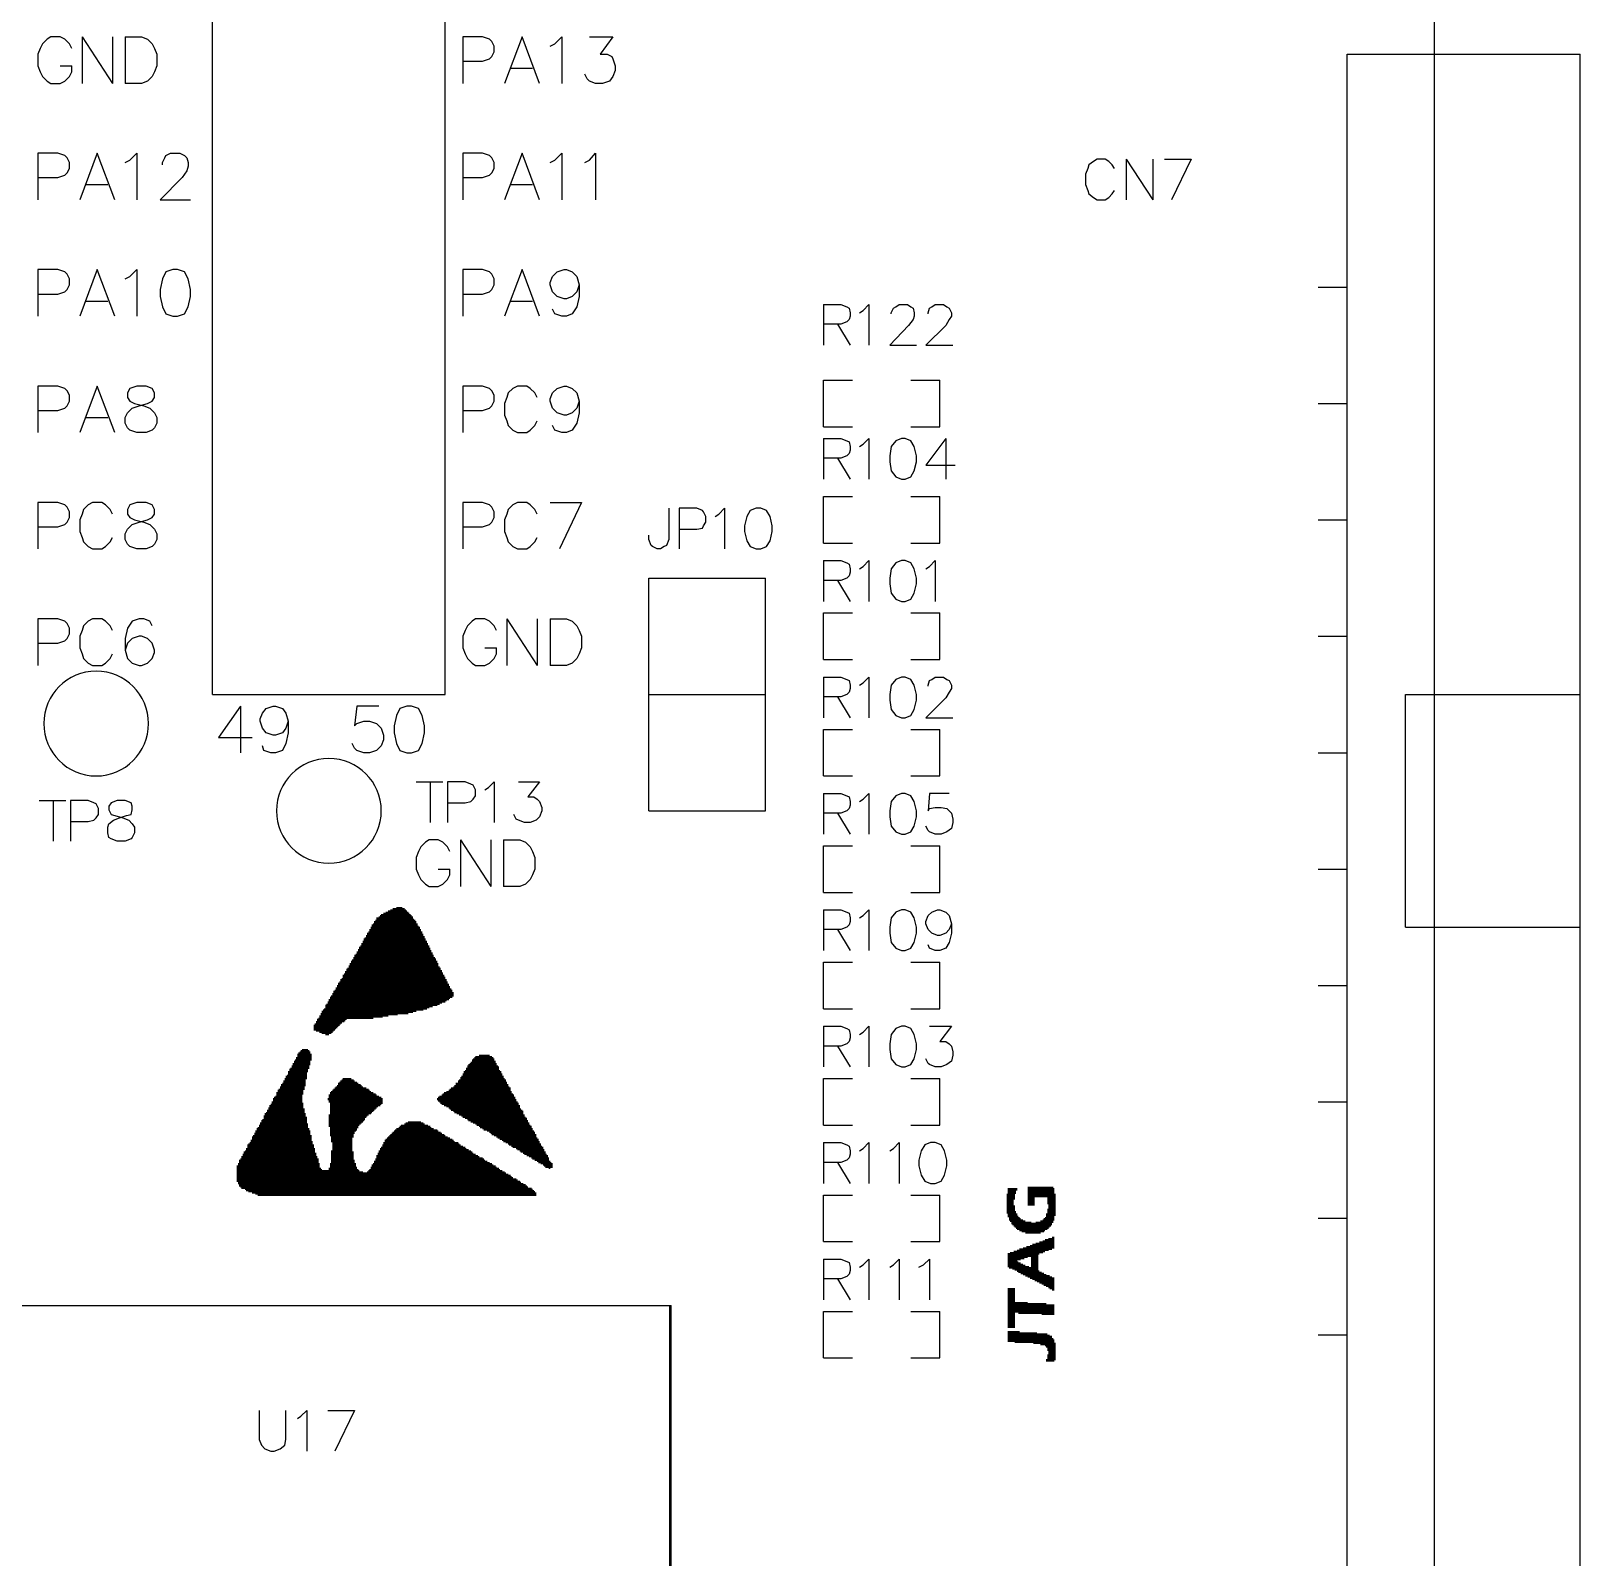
# Model space of a CAD drawing. Extents: x 38.11 to 42.78, y 50.2 to 57.
# Drawn here: x 41.444 to 42.775, y 52.509 to 53.82 of the extents above; entities that cross this region are included whole.
import ezdxf

# ---------------------------------------------------------------- set-up
doc = ezdxf.new("R2010")
doc.units = 0
doc.layers.add('gm1', color=3, linetype='CONTINUOUS')
doc.layers.add('gto', color=1, linetype='CONTINUOUS')

msp = doc.modelspace()

# ---------------------------------------------------------------- linework, layer by layer
at = {"layer": 'gm1', "color": 3}
msp.add_lwpolyline([(38.15, 50.2), (42.65, 50.2), (42.65, 57)], dxfattribs=at)
at = {"layer": 'gto', "color": 1}
for points in [[(38.15, 50.2), (42.65, 50.2), (42.65, 57)], [(41.6, 53.25), (41.6, 55.75), (41.8, 55.75)], [(41.8, 53.25), (41.8, 55.75)], [(41.479, 53.805), (41.477, 53.809), (41.473, 53.813), (41.469, 53.815), (41.461, 53.815), (41.458, 53.813), (41.454, 53.809), (41.452, 53.805), (41.45, 53.8), (41.45, 53.79), (41.452, 53.785), (41.454, 53.781), (41.458, 53.777), (41.461, 53.775), (41.469, 53.775), (41.473, 53.777), (41.477, 53.781), (41.479, 53.785), (41.479, 53.79)], [(41.488, 53.815), (41.488, 53.775)], [(41.488, 53.815), (41.514, 53.775)], [(41.514, 53.815), (41.514, 53.775)], [(41.525, 53.815), (41.525, 53.775)], [(41.525, 53.815), (41.539, 53.815), (41.544, 53.813), (41.548, 53.809), (41.55, 53.805), (41.552, 53.8), (41.552, 53.79), (41.55, 53.785), (41.548, 53.781), (41.544, 53.777), (41.539, 53.775), (41.525, 53.775)], [(41.815, 53.794), (41.832, 53.794), (41.838, 53.796), (41.84, 53.798), (41.842, 53.802), (41.842, 53.807), (41.84, 53.811), (41.838, 53.813), (41.832, 53.815), (41.815, 53.815), (41.815, 53.775)], [(41.881, 53.775), (41.866, 53.815), (41.851, 53.775)], [(41.89, 53.807), (41.894, 53.809), (41.9, 53.815), (41.9, 53.775)], [(41.924, 53.815), (41.944, 53.815), (41.933, 53.8), (41.939, 53.8), (41.943, 53.798), (41.944, 53.796), (41.946, 53.79), (41.946, 53.786), (41.944, 53.781), (41.941, 53.777), (41.935, 53.775), (41.929, 53.775), (41.924, 53.777), (41.922, 53.779), (41.92, 53.783)], [(42.575, 52.5), (42.575, 53.8), (42.775, 53.8)], [(42.775, 52.5), (42.775, 53.8)], [(41.469, 53.79), (41.479, 53.79)], [(41.856, 53.788), (41.875, 53.788)], [(41.45, 53.694), (41.467, 53.694), (41.473, 53.696), (41.475, 53.698), (41.477, 53.702), (41.477, 53.707), (41.475, 53.711), (41.473, 53.713), (41.467, 53.715), (41.45, 53.715), (41.45, 53.675)], [(41.516, 53.675), (41.501, 53.715), (41.486, 53.675)], [(41.525, 53.707), (41.529, 53.709), (41.535, 53.715), (41.535, 53.675)], [(41.557, 53.705), (41.557, 53.707), (41.559, 53.711), (41.56, 53.713), (41.564, 53.715), (41.572, 53.715), (41.576, 53.713), (41.578, 53.711), (41.579, 53.707), (41.579, 53.704), (41.578, 53.7), (41.574, 53.694), (41.555, 53.675), (41.581, 53.675)], [(41.815, 53.694), (41.832, 53.694), (41.838, 53.696), (41.84, 53.698), (41.842, 53.702), (41.842, 53.707), (41.84, 53.711), (41.838, 53.713), (41.832, 53.715), (41.815, 53.715), (41.815, 53.675)], [(41.881, 53.675), (41.866, 53.715), (41.851, 53.675)], [(41.89, 53.707), (41.894, 53.709), (41.9, 53.715), (41.9, 53.675)], [(41.92, 53.707), (41.924, 53.709), (41.929, 53.715), (41.929, 53.675)], [(42.375, 53.702), (42.373, 53.705), (42.37, 53.708), (42.367, 53.71), (42.36, 53.71), (42.357, 53.708), (42.353, 53.705), (42.352, 53.702), (42.35, 53.697), (42.35, 53.688), (42.352, 53.683), (42.353, 53.68), (42.357, 53.677), (42.36, 53.675), (42.367, 53.675), (42.37, 53.677), (42.373, 53.68), (42.375, 53.683)], [(42.385, 53.71), (42.385, 53.675)], [(42.385, 53.71), (42.408, 53.675)], [(42.408, 53.71), (42.408, 53.675)], [(42.418, 53.71), (42.441, 53.71)], [(42.441, 53.71), (42.424, 53.675)], [(41.491, 53.688), (41.51, 53.688)], [(41.856, 53.688), (41.875, 53.688)], [(41.45, 53.594), (41.467, 53.594), (41.473, 53.596), (41.475, 53.598), (41.477, 53.602), (41.477, 53.607), (41.475, 53.611), (41.473, 53.613), (41.467, 53.615), (41.45, 53.615), (41.45, 53.575)], [(41.516, 53.575), (41.501, 53.615), (41.486, 53.575)], [(41.525, 53.607), (41.529, 53.609), (41.535, 53.615), (41.535, 53.575)], [(41.566, 53.615), (41.56, 53.613), (41.557, 53.607), (41.555, 53.598), (41.555, 53.592), (41.557, 53.583), (41.56, 53.577), (41.566, 53.575), (41.57, 53.575), (41.576, 53.577), (41.579, 53.583), (41.581, 53.592), (41.581, 53.598), (41.579, 53.607), (41.576, 53.613), (41.57, 53.615), (41.566, 53.615)], [(41.815, 53.594), (41.832, 53.594), (41.838, 53.596), (41.84, 53.598), (41.842, 53.602), (41.842, 53.607), (41.84, 53.611), (41.838, 53.613), (41.832, 53.615), (41.815, 53.615), (41.815, 53.575)], [(41.881, 53.575), (41.866, 53.615), (41.851, 53.575)], [(41.915, 53.602), (41.913, 53.596), (41.909, 53.592), (41.904, 53.59), (41.902, 53.59), (41.896, 53.592), (41.892, 53.596), (41.89, 53.602), (41.89, 53.604), (41.892, 53.609), (41.896, 53.613), (41.902, 53.615), (41.904, 53.615), (41.909, 53.613), (41.913, 53.609), (41.915, 53.602), (41.915, 53.592), (41.913, 53.583), (41.909, 53.577), (41.904, 53.575), (41.9, 53.575), (41.894, 53.577), (41.892, 53.581)], [(42.55, 53.6), (42.575, 53.6)], [(41.491, 53.588), (41.51, 53.588)], [(41.856, 53.588), (41.875, 53.588)], [(42.125, 53.585), (42.125, 53.55)], [(42.125, 53.585), (42.14, 53.585), (42.145, 53.583), (42.147, 53.582), (42.148, 53.578), (42.148, 53.575), (42.147, 53.572), (42.145, 53.57), (42.14, 53.568), (42.125, 53.568)], [(42.156, 53.578), (42.159, 53.58), (42.164, 53.585), (42.164, 53.55)], [(42.183, 53.577), (42.183, 53.578), (42.185, 53.582), (42.187, 53.583), (42.19, 53.585), (42.197, 53.585), (42.2, 53.583), (42.202, 53.582), (42.203, 53.578), (42.203, 53.575), (42.202, 53.572), (42.198, 53.567), (42.182, 53.55), (42.205, 53.55)], [(42.215, 53.577), (42.215, 53.578), (42.216, 53.582), (42.218, 53.583), (42.221, 53.585), (42.228, 53.585), (42.231, 53.583), (42.233, 53.582), (42.235, 53.578), (42.235, 53.575), (42.233, 53.572), (42.23, 53.567), (42.213, 53.55), (42.236, 53.55)], [(42.137, 53.568), (42.148, 53.55)], [(42.125, 53.48), (42.125, 53.52), (42.15, 53.52)], [(42.2, 53.52), (42.225, 53.52)], [(42.225, 53.48), (42.225, 53.52)], [(41.45, 53.494), (41.467, 53.494), (41.473, 53.496), (41.475, 53.498), (41.477, 53.502), (41.477, 53.507), (41.475, 53.511), (41.473, 53.513), (41.467, 53.515), (41.45, 53.515), (41.45, 53.475)], [(41.516, 53.475), (41.501, 53.515), (41.486, 53.475)], [(41.535, 53.515), (41.529, 53.513), (41.527, 53.509), (41.527, 53.505), (41.529, 53.502), (41.533, 53.5), (41.541, 53.498), (41.546, 53.496), (41.55, 53.492), (41.552, 53.488), (41.552, 53.483), (41.55, 53.479), (41.548, 53.477), (41.543, 53.475), (41.535, 53.475), (41.529, 53.477), (41.527, 53.479), (41.525, 53.483), (41.525, 53.488), (41.527, 53.492), (41.531, 53.496), (41.537, 53.498), (41.544, 53.5), (41.548, 53.502), (41.55, 53.505), (41.55, 53.509), (41.548, 53.513), (41.543, 53.515), (41.535, 53.515)], [(41.815, 53.494), (41.832, 53.494), (41.838, 53.496), (41.84, 53.498), (41.842, 53.502), (41.842, 53.507), (41.84, 53.511), (41.838, 53.513), (41.832, 53.515), (41.815, 53.515), (41.815, 53.475)], [(41.879, 53.505), (41.877, 53.509), (41.873, 53.513), (41.87, 53.515), (41.862, 53.515), (41.858, 53.513), (41.854, 53.509), (41.853, 53.505), (41.851, 53.5), (41.851, 53.49), (41.853, 53.485), (41.854, 53.481), (41.858, 53.477), (41.862, 53.475), (41.87, 53.475), (41.873, 53.477), (41.877, 53.481), (41.879, 53.485)], [(41.915, 53.502), (41.913, 53.496), (41.909, 53.492), (41.904, 53.49), (41.902, 53.49), (41.896, 53.492), (41.892, 53.496), (41.89, 53.502), (41.89, 53.504), (41.892, 53.509), (41.896, 53.513), (41.902, 53.515), (41.904, 53.515), (41.909, 53.513), (41.913, 53.509), (41.915, 53.502), (41.915, 53.492), (41.913, 53.483), (41.909, 53.477), (41.904, 53.475), (41.9, 53.475), (41.894, 53.477), (41.892, 53.481)], [(42.55, 53.5), (42.575, 53.5)], [(41.491, 53.488), (41.51, 53.488)], [(42.125, 53.48), (42.15, 53.48)], [(42.2, 53.48), (42.225, 53.48)], [(42.125, 53.47), (42.125, 53.435)], [(42.125, 53.47), (42.14, 53.47), (42.145, 53.468), (42.147, 53.467), (42.148, 53.463), (42.148, 53.46), (42.147, 53.457), (42.145, 53.455), (42.14, 53.453), (42.125, 53.453)], [(42.156, 53.463), (42.159, 53.465), (42.164, 53.47), (42.164, 53.435)], [(42.192, 53.47), (42.187, 53.468), (42.183, 53.463), (42.182, 53.455), (42.182, 53.45), (42.183, 53.442), (42.187, 53.437), (42.192, 53.435), (42.195, 53.435), (42.2, 53.437), (42.203, 53.442), (42.205, 53.45), (42.205, 53.455), (42.203, 53.463), (42.2, 53.468), (42.195, 53.47), (42.192, 53.47)], [(42.23, 53.47), (42.213, 53.447), (42.238, 53.447)], [(42.23, 53.47), (42.23, 53.435)], [(42.137, 53.453), (42.148, 53.435)], [(41.45, 53.394), (41.467, 53.394), (41.473, 53.396), (41.475, 53.398), (41.477, 53.402), (41.477, 53.407), (41.475, 53.411), (41.473, 53.413), (41.467, 53.415), (41.45, 53.415), (41.45, 53.375)], [(41.514, 53.405), (41.512, 53.409), (41.508, 53.413), (41.505, 53.415), (41.497, 53.415), (41.493, 53.413), (41.489, 53.409), (41.488, 53.405), (41.486, 53.4), (41.486, 53.39), (41.488, 53.385), (41.489, 53.381), (41.493, 53.377), (41.497, 53.375), (41.505, 53.375), (41.508, 53.377), (41.512, 53.381), (41.514, 53.385)], [(41.535, 53.415), (41.529, 53.413), (41.527, 53.409), (41.527, 53.405), (41.529, 53.402), (41.533, 53.4), (41.541, 53.398), (41.546, 53.396), (41.55, 53.392), (41.552, 53.388), (41.552, 53.383), (41.55, 53.379), (41.548, 53.377), (41.543, 53.375), (41.535, 53.375), (41.529, 53.377), (41.527, 53.379), (41.525, 53.383), (41.525, 53.388), (41.527, 53.392), (41.531, 53.396), (41.537, 53.398), (41.544, 53.4), (41.548, 53.402), (41.55, 53.405), (41.55, 53.409), (41.548, 53.413), (41.543, 53.415), (41.535, 53.415)], [(41.815, 53.394), (41.832, 53.394), (41.838, 53.396), (41.84, 53.398), (41.842, 53.402), (41.842, 53.407), (41.84, 53.411), (41.838, 53.413), (41.832, 53.415), (41.815, 53.415), (41.815, 53.375)], [(41.879, 53.405), (41.877, 53.409), (41.873, 53.413), (41.87, 53.415), (41.862, 53.415), (41.858, 53.413), (41.854, 53.409), (41.853, 53.405), (41.851, 53.4), (41.851, 53.39), (41.853, 53.385), (41.854, 53.381), (41.858, 53.377), (41.862, 53.375), (41.87, 53.375), (41.873, 53.377), (41.877, 53.381), (41.879, 53.385)], [(41.89, 53.415), (41.917, 53.415)], [(41.917, 53.415), (41.898, 53.375)], [(42.125, 53.42), (42.15, 53.42)], [(42.125, 53.38), (42.125, 53.42)], [(42.2, 53.38), (42.225, 53.38), (42.225, 53.42)], [(42.2, 53.42), (42.225, 53.42)], [(41.992, 53.41), (41.992, 53.383), (41.99, 53.378), (41.988, 53.377), (41.985, 53.375), (41.982, 53.375), (41.978, 53.377), (41.977, 53.378), (41.975, 53.383), (41.975, 53.387)], [(42.001, 53.392), (42.016, 53.392), (42.021, 53.393), (42.022, 53.395), (42.024, 53.398), (42.024, 53.403), (42.022, 53.407), (42.021, 53.408), (42.016, 53.41), (42.001, 53.41), (42.001, 53.375)], [(42.032, 53.403), (42.035, 53.405), (42.04, 53.41), (42.04, 53.375)], [(42.067, 53.41), (42.062, 53.408), (42.059, 53.403), (42.057, 53.395), (42.057, 53.39), (42.059, 53.382), (42.062, 53.377), (42.067, 53.375), (42.071, 53.375), (42.076, 53.377), (42.079, 53.382), (42.081, 53.39), (42.081, 53.395), (42.079, 53.403), (42.076, 53.408), (42.071, 53.41), (42.067, 53.41)], [(42.55, 53.4), (42.575, 53.4)], [(42.125, 53.38), (42.15, 53.38)], [(42.125, 53.365), (42.125, 53.33)], [(42.125, 53.365), (42.14, 53.365), (42.145, 53.363), (42.147, 53.362), (42.148, 53.358), (42.148, 53.355), (42.147, 53.352), (42.145, 53.35), (42.14, 53.348), (42.125, 53.348)], [(42.156, 53.358), (42.159, 53.36), (42.164, 53.365), (42.164, 53.33)], [(42.192, 53.365), (42.187, 53.363), (42.183, 53.358), (42.182, 53.35), (42.182, 53.345), (42.183, 53.337), (42.187, 53.332), (42.192, 53.33), (42.195, 53.33), (42.2, 53.332), (42.203, 53.337), (42.205, 53.345), (42.205, 53.35), (42.203, 53.358), (42.2, 53.363), (42.195, 53.365), (42.192, 53.365)], [(42.213, 53.358), (42.216, 53.36), (42.221, 53.365), (42.221, 53.33)], [(41.975, 53.35), (42.075, 53.35)], [(41.975, 53.15), (41.975, 53.35)], [(42.075, 53.15), (42.075, 53.35)], [(42.137, 53.348), (42.148, 53.33)], [(42.125, 53.32), (42.15, 53.32)], [(42.125, 53.28), (42.125, 53.32)], [(42.2, 53.28), (42.225, 53.28), (42.225, 53.32)], [(42.2, 53.32), (42.225, 53.32)], [(41.45, 53.294), (41.467, 53.294), (41.473, 53.296), (41.475, 53.298), (41.477, 53.302), (41.477, 53.307), (41.475, 53.311), (41.473, 53.313), (41.467, 53.315), (41.45, 53.315), (41.45, 53.275)], [(41.514, 53.305), (41.512, 53.309), (41.508, 53.313), (41.505, 53.315), (41.497, 53.315), (41.493, 53.313), (41.489, 53.309), (41.488, 53.305), (41.486, 53.3), (41.486, 53.29), (41.488, 53.285), (41.489, 53.281), (41.493, 53.277), (41.497, 53.275), (41.505, 53.275), (41.508, 53.277), (41.512, 53.281), (41.514, 53.285)], [(41.548, 53.309), (41.546, 53.313), (41.541, 53.315), (41.537, 53.315), (41.531, 53.313), (41.527, 53.307), (41.525, 53.298), (41.525, 53.288), (41.527, 53.281), (41.531, 53.277), (41.537, 53.275), (41.539, 53.275), (41.544, 53.277), (41.548, 53.281), (41.55, 53.286), (41.55, 53.288), (41.548, 53.294), (41.544, 53.298), (41.539, 53.3), (41.537, 53.3), (41.531, 53.298), (41.527, 53.294), (41.525, 53.288)], [(41.844, 53.305), (41.842, 53.309), (41.838, 53.313), (41.834, 53.315), (41.826, 53.315), (41.823, 53.313), (41.819, 53.309), (41.817, 53.305), (41.815, 53.3), (41.815, 53.29), (41.817, 53.285), (41.819, 53.281), (41.823, 53.277), (41.826, 53.275), (41.834, 53.275), (41.838, 53.277), (41.842, 53.281), (41.844, 53.285), (41.844, 53.29)], [(41.853, 53.315), (41.853, 53.275)], [(41.853, 53.315), (41.879, 53.275)], [(41.879, 53.315), (41.879, 53.275)], [(41.89, 53.315), (41.89, 53.275)], [(41.89, 53.315), (41.904, 53.315), (41.909, 53.313), (41.913, 53.309), (41.915, 53.305), (41.917, 53.3), (41.917, 53.29), (41.915, 53.285), (41.913, 53.281), (41.909, 53.277), (41.904, 53.275), (41.89, 53.275)], [(42.55, 53.3), (42.575, 53.3)], [(41.834, 53.29), (41.844, 53.29)], [(42.125, 53.28), (42.15, 53.28)], [(42.125, 53.265), (42.125, 53.23)], [(42.125, 53.265), (42.14, 53.265), (42.145, 53.263), (42.147, 53.262), (42.148, 53.258), (42.148, 53.255), (42.147, 53.252), (42.145, 53.25), (42.14, 53.248), (42.125, 53.248)], [(42.156, 53.258), (42.159, 53.26), (42.164, 53.265), (42.164, 53.23)], [(42.192, 53.265), (42.187, 53.263), (42.183, 53.258), (42.182, 53.25), (42.182, 53.245), (42.183, 53.237), (42.187, 53.232), (42.192, 53.23), (42.195, 53.23), (42.2, 53.232), (42.203, 53.237), (42.205, 53.245), (42.205, 53.25), (42.203, 53.258), (42.2, 53.263), (42.195, 53.265), (42.192, 53.265)], [(42.215, 53.257), (42.215, 53.258), (42.216, 53.262), (42.218, 53.263), (42.221, 53.265), (42.228, 53.265), (42.231, 53.263), (42.233, 53.262), (42.235, 53.258), (42.235, 53.255), (42.233, 53.252), (42.23, 53.247), (42.213, 53.23), (42.236, 53.23)], [(41.6, 53.25), (41.8, 53.25)], [(41.624, 53.24), (41.605, 53.213), (41.634, 53.213)], [(41.624, 53.24), (41.624, 53.2)], [(41.665, 53.227), (41.663, 53.221), (41.66, 53.217), (41.654, 53.215), (41.652, 53.215), (41.646, 53.217), (41.643, 53.221), (41.641, 53.227), (41.641, 53.229), (41.643, 53.234), (41.646, 53.238), (41.652, 53.24), (41.654, 53.24), (41.66, 53.238), (41.663, 53.234), (41.665, 53.227), (41.665, 53.217), (41.663, 53.208), (41.66, 53.202), (41.654, 53.2), (41.65, 53.2), (41.644, 53.202), (41.643, 53.206)], [(41.743, 53.24), (41.724, 53.24), (41.722, 53.223), (41.724, 53.225), (41.73, 53.227), (41.735, 53.227), (41.741, 53.225), (41.745, 53.221), (41.747, 53.215), (41.747, 53.211), (41.745, 53.206), (41.741, 53.202), (41.735, 53.2), (41.73, 53.2), (41.724, 53.202), (41.722, 53.204), (41.72, 53.208)], [(41.767, 53.24), (41.761, 53.238), (41.758, 53.232), (41.756, 53.223), (41.756, 53.217), (41.758, 53.208), (41.761, 53.202), (41.767, 53.2), (41.771, 53.2), (41.777, 53.202), (41.78, 53.208), (41.782, 53.217), (41.782, 53.223), (41.78, 53.232), (41.777, 53.238), (41.771, 53.24), (41.767, 53.24)], [(41.975, 53.25), (42.075, 53.25)], [(42.137, 53.248), (42.148, 53.23)], [(42.625, 53.05), (42.625, 53.25), (42.775, 53.25)], [(42.125, 53.18), (42.125, 53.22), (42.15, 53.22)], [(42.2, 53.22), (42.225, 53.22)], [(42.225, 53.18), (42.225, 53.22)], [(42.55, 53.2), (42.575, 53.2)], [(41.775, 53.175), (41.798, 53.175)], [(41.787, 53.175), (41.787, 53.14)], [(41.802, 53.157), (41.817, 53.157), (41.822, 53.158), (41.824, 53.16), (41.826, 53.163), (41.826, 53.168), (41.824, 53.172), (41.822, 53.173), (41.817, 53.175), (41.802, 53.175), (41.802, 53.14)], [(41.834, 53.168), (41.837, 53.17), (41.842, 53.175), (41.842, 53.14)], [(41.863, 53.175), (41.881, 53.175), (41.871, 53.162), (41.876, 53.162), (41.879, 53.16), (41.881, 53.158), (41.883, 53.153), (41.883, 53.15), (41.881, 53.145), (41.878, 53.142), (41.873, 53.14), (41.868, 53.14), (41.863, 53.142), (41.861, 53.143), (41.859, 53.147)], [(42.125, 53.18), (42.15, 53.18)], [(42.2, 53.18), (42.225, 53.18)], [(42.125, 53.165), (42.125, 53.13)], [(42.125, 53.165), (42.14, 53.165), (42.145, 53.163), (42.147, 53.162), (42.148, 53.158), (42.148, 53.155), (42.147, 53.152), (42.145, 53.15), (42.14, 53.148), (42.125, 53.148)], [(42.156, 53.158), (42.159, 53.16), (42.164, 53.165), (42.164, 53.13)], [(42.192, 53.165), (42.187, 53.163), (42.183, 53.158), (42.182, 53.15), (42.182, 53.145), (42.183, 53.137), (42.187, 53.132), (42.192, 53.13), (42.195, 53.13), (42.2, 53.132), (42.203, 53.137), (42.205, 53.145), (42.205, 53.15), (42.203, 53.158), (42.2, 53.163), (42.195, 53.165), (42.192, 53.165)], [(42.233, 53.165), (42.216, 53.165), (42.215, 53.15), (42.216, 53.152), (42.221, 53.153), (42.226, 53.153), (42.231, 53.152), (42.235, 53.148), (42.236, 53.143), (42.236, 53.14), (42.235, 53.135), (42.231, 53.132), (42.226, 53.13), (42.221, 53.13), (42.216, 53.132), (42.215, 53.133), (42.213, 53.137)], [(41.451, 53.159), (41.474, 53.159)], [(41.463, 53.159), (41.463, 53.124)], [(41.478, 53.141), (41.493, 53.141), (41.498, 53.142), (41.5, 53.144), (41.502, 53.147), (41.502, 53.152), (41.5, 53.156), (41.498, 53.157), (41.493, 53.159), (41.478, 53.159), (41.478, 53.124)], [(41.518, 53.159), (41.513, 53.157), (41.511, 53.154), (41.511, 53.151), (41.513, 53.147), (41.516, 53.146), (41.523, 53.144), (41.528, 53.142), (41.531, 53.139), (41.533, 53.136), (41.533, 53.131), (41.531, 53.127), (41.53, 53.126), (41.525, 53.124), (41.518, 53.124), (41.513, 53.126), (41.511, 53.127), (41.51, 53.131), (41.51, 53.136), (41.511, 53.139), (41.515, 53.142), (41.52, 53.144), (41.526, 53.146), (41.53, 53.147), (41.531, 53.151), (41.531, 53.154), (41.53, 53.157), (41.525, 53.159), (41.518, 53.159)], [(41.975, 53.15), (42.075, 53.15)], [(42.137, 53.148), (42.148, 53.13)], [(41.804, 53.115), (41.802, 53.119), (41.798, 53.123), (41.794, 53.125), (41.786, 53.125), (41.783, 53.123), (41.779, 53.119), (41.777, 53.115), (41.775, 53.11), (41.775, 53.1), (41.777, 53.095), (41.779, 53.091), (41.783, 53.087), (41.786, 53.085), (41.794, 53.085), (41.798, 53.087), (41.802, 53.091), (41.804, 53.095), (41.804, 53.1)], [(41.813, 53.125), (41.813, 53.085)], [(41.813, 53.125), (41.839, 53.085)], [(41.839, 53.125), (41.839, 53.085)], [(41.85, 53.125), (41.85, 53.085)], [(41.85, 53.125), (41.864, 53.125), (41.869, 53.123), (41.873, 53.119), (41.875, 53.115), (41.877, 53.11), (41.877, 53.1), (41.875, 53.095), (41.873, 53.091), (41.869, 53.087), (41.864, 53.085), (41.85, 53.085)], [(42.125, 53.12), (42.15, 53.12)], [(42.125, 53.08), (42.125, 53.12)], [(42.2, 53.08), (42.225, 53.08), (42.225, 53.12)], [(42.2, 53.12), (42.225, 53.12)], [(41.794, 53.1), (41.804, 53.1)], [(42.55, 53.1), (42.575, 53.1)], [(41.758, 53.067), (41.763, 53.067)], [(42.125, 53.08), (42.15, 53.08)], [(41.739, 53.055), (41.775, 53.055)], [(41.739, 53.054), (41.775, 53.054)], [(41.74, 53.056), (41.774, 53.056)], [(41.741, 53.058), (41.772, 53.058)], [(41.741, 53.057), (41.773, 53.057)], [(41.743, 53.059), (41.772, 53.059)], [(41.744, 53.06), (41.771, 53.06)], [(41.745, 53.061), (41.77, 53.061)], [(41.747, 53.062), (41.769, 53.062)], [(41.749, 53.063), (41.768, 53.063)], [(41.751, 53.064), (41.767, 53.064)], [(41.753, 53.065), (41.766, 53.065)], [(41.755, 53.066), (41.765, 53.066)], [(42.125, 53.065), (42.125, 53.03)], [(42.125, 53.065), (42.14, 53.065), (42.145, 53.063), (42.147, 53.062), (42.148, 53.058), (42.148, 53.055), (42.147, 53.052), (42.145, 53.05), (42.14, 53.048), (42.125, 53.048)], [(42.156, 53.058), (42.159, 53.06), (42.164, 53.065), (42.164, 53.03)], [(42.192, 53.065), (42.187, 53.063), (42.183, 53.058), (42.182, 53.05), (42.182, 53.045), (42.183, 53.037), (42.187, 53.032), (42.192, 53.03), (42.195, 53.03), (42.2, 53.032), (42.203, 53.037), (42.205, 53.045), (42.205, 53.05), (42.203, 53.058), (42.2, 53.063), (42.195, 53.065), (42.192, 53.065)], [(42.235, 53.053), (42.233, 53.048), (42.23, 53.045), (42.225, 53.043), (42.223, 53.043), (42.218, 53.045), (42.215, 53.048), (42.213, 53.053), (42.213, 53.055), (42.215, 53.06), (42.218, 53.063), (42.223, 53.065), (42.225, 53.065), (42.23, 53.063), (42.233, 53.06), (42.235, 53.053), (42.235, 53.045), (42.233, 53.037), (42.23, 53.032), (42.225, 53.03), (42.221, 53.03), (42.216, 53.032), (42.215, 53.035)], [(41.731, 53.041), (41.782, 53.041)], [(41.732, 53.043), (41.781, 53.043)], [(41.732, 53.042), (41.782, 53.042)], [(41.733, 53.045), (41.78, 53.045)], [(41.733, 53.044), (41.781, 53.044)], [(41.734, 53.046), (41.78, 53.046)], [(41.735, 53.048), (41.779, 53.048)], [(41.735, 53.047), (41.779, 53.047)], [(41.736, 53.05), (41.778, 53.05)], [(41.736, 53.049), (41.778, 53.049)], [(41.737, 53.052), (41.776, 53.052)], [(41.737, 53.051), (41.777, 53.051)], [(41.738, 53.053), (41.776, 53.053)], [(42.137, 53.048), (42.148, 53.03)], [(42.625, 53.05), (42.775, 53.05)], [(41.724, 53.029), (41.788, 53.029)], [(41.724, 53.028), (41.789, 53.028)], [(41.725, 53.031), (41.787, 53.031)], [(41.725, 53.03), (41.788, 53.03)], [(41.726, 53.033), (41.786, 53.033)], [(41.726, 53.032), (41.787, 53.032)], [(41.727, 53.034), (41.786, 53.034)], [(41.728, 53.036), (41.785, 53.036)], [(41.728, 53.035), (41.785, 53.035)], [(41.729, 53.038), (41.784, 53.038)], [(41.729, 53.037), (41.784, 53.037)], [(41.73, 53.04), (41.783, 53.04)], [(41.73, 53.039), (41.783, 53.039)], [(41.715, 53.014), (41.796, 53.014)], [(41.716, 53.015), (41.796, 53.015)], [(41.717, 53.017), (41.794, 53.017)], [(41.717, 53.016), (41.795, 53.016)], [(41.718, 53.019), (41.794, 53.019)], [(41.718, 53.018), (41.794, 53.018)], [(41.719, 53.021), (41.793, 53.021)], [(41.719, 53.02), (41.793, 53.02)], [(41.72, 53.022), (41.792, 53.022)], [(41.721, 53.024), (41.791, 53.024)], [(41.721, 53.023), (41.792, 53.023)], [(41.722, 53.026), (41.79, 53.026)], [(41.722, 53.025), (41.79, 53.025)], [(41.723, 53.027), (41.789, 53.027)], [(42.125, 53.02), (42.15, 53.02)], [(42.125, 52.98), (42.125, 53.02)], [(42.2, 52.98), (42.225, 52.98), (42.225, 53.02)], [(42.2, 53.02), (42.225, 53.02)], [(41.708, 53.002), (41.802, 53.002)], [(41.708, 53.001), (41.803, 53.001)], [(41.709, 53.003), (41.802, 53.003)], [(41.71, 53.005), (41.801, 53.005)], [(41.71, 53.004), (41.801, 53.004)], [(41.711, 53.006), (41.8, 53.006)], [(41.712, 53.009), (41.799, 53.009)], [(41.712, 53.008), (41.799, 53.008)], [(41.712, 53.007), (41.8, 53.007)], [(41.713, 53.01), (41.798, 53.01)], [(41.714, 53.012), (41.797, 53.012)], [(41.714, 53.011), (41.798, 53.011)], [(41.715, 53.013), (41.797, 53.013)], [(41.7, 52.988), (41.803, 52.988)], [(41.701, 52.99), (41.806, 52.99)], [(41.701, 52.989), (41.804, 52.989)], [(41.702, 52.991), (41.807, 52.991)], [(41.703, 52.993), (41.807, 52.993)], [(41.703, 52.992), (41.807, 52.992)], [(41.704, 52.995), (41.806, 52.995)], [(41.704, 52.994), (41.807, 52.994)], [(41.705, 52.996), (41.806, 52.996)], [(41.706, 52.998), (41.804, 52.998)], [(41.706, 52.997), (41.805, 52.997)], [(41.707, 53), (41.803, 53)], [(41.707, 52.999), (41.804, 52.999)], [(42.55, 53), (42.575, 53)], [(41.692, 52.974), (41.751, 52.974)], [(41.693, 52.976), (41.768, 52.976)], [(41.693, 52.975), (41.759, 52.975)], [(41.694, 52.978), (41.775, 52.978)], [(41.694, 52.977), (41.772, 52.977)], [(41.695, 52.979), (41.781, 52.979)], [(41.696, 52.98), (41.784, 52.98)], [(41.697, 52.983), (41.793, 52.983)], [(41.697, 52.982), (41.789, 52.982)], [(41.697, 52.981), (41.786, 52.981)], [(41.698, 52.984), (41.795, 52.984)], [(41.699, 52.986), (41.8, 52.986)], [(41.699, 52.985), (41.797, 52.985)], [(41.7, 52.987), (41.801, 52.987)], [(42.125, 52.98), (42.15, 52.98)], [(41.687, 52.966), (41.709, 52.966)], [(41.687, 52.965), (41.708, 52.965)], [(41.687, 52.964), (41.707, 52.964)], [(41.687, 52.963), (41.706, 52.963)], [(41.687, 52.962), (41.705, 52.962)], [(41.688, 52.967), (41.71, 52.967)], [(41.689, 52.969), (41.713, 52.969)], [(41.689, 52.968), (41.711, 52.968)], [(41.689, 52.961), (41.704, 52.961)], [(41.69, 52.971), (41.715, 52.971)], [(41.69, 52.97), (41.714, 52.97)], [(41.691, 52.972), (41.738, 52.972)], [(41.692, 52.973), (41.746, 52.973)], [(42.125, 52.965), (42.125, 52.93)], [(42.125, 52.965), (42.14, 52.965), (42.145, 52.963), (42.147, 52.962), (42.148, 52.958), (42.148, 52.955), (42.147, 52.952), (42.145, 52.95), (42.14, 52.948), (42.125, 52.948)], [(42.156, 52.958), (42.159, 52.96), (42.164, 52.965), (42.164, 52.93)], [(42.192, 52.965), (42.187, 52.963), (42.183, 52.958), (42.182, 52.95), (42.182, 52.945), (42.183, 52.937), (42.187, 52.932), (42.192, 52.93), (42.195, 52.93), (42.2, 52.932), (42.203, 52.937), (42.205, 52.945), (42.205, 52.95), (42.203, 52.958), (42.2, 52.963), (42.195, 52.965), (42.192, 52.965)], [(42.216, 52.965), (42.235, 52.965), (42.225, 52.952), (42.23, 52.952), (42.233, 52.95), (42.235, 52.948), (42.236, 52.943), (42.236, 52.94), (42.235, 52.935), (42.231, 52.932), (42.226, 52.93), (42.221, 52.93), (42.216, 52.932), (42.215, 52.933), (42.213, 52.937)], [(41.692, 52.96), (41.703, 52.96)], [(41.694, 52.959), (41.702, 52.959)], [(41.697, 52.958), (41.7, 52.958)], [(42.137, 52.948), (42.148, 52.93)], [(41.67, 52.935), (41.684, 52.935)], [(41.67, 52.934), (41.684, 52.934)], [(41.671, 52.936), (41.685, 52.936)], [(41.672, 52.938), (41.685, 52.938)], [(41.672, 52.937), (41.685, 52.937)], [(41.673, 52.941), (41.685, 52.941)], [(41.673, 52.94), (41.685, 52.94)], [(41.673, 52.939), (41.685, 52.939)], [(41.674, 52.942), (41.684, 52.942)], [(41.675, 52.943), (41.684, 52.943)], [(41.676, 52.944), (41.683, 52.944)], [(41.677, 52.945), (41.682, 52.945)], [(41.822, 52.934), (41.843, 52.934)], [(41.823, 52.936), (41.842, 52.936)], [(41.823, 52.935), (41.843, 52.935)], [(41.824, 52.937), (41.842, 52.937)], [(41.825, 52.938), (41.841, 52.938)], [(41.826, 52.939), (41.84, 52.939)], [(41.829, 52.94), (41.838, 52.94)], [(41.663, 52.922), (41.681, 52.922)], [(41.663, 52.921), (41.681, 52.921)], [(41.664, 52.923), (41.681, 52.923)], [(41.665, 52.926), (41.682, 52.926)], [(41.665, 52.925), (41.681, 52.925)], [(41.665, 52.924), (41.681, 52.924)], [(41.666, 52.928), (41.682, 52.928)], [(41.666, 52.927), (41.682, 52.927)], [(41.667, 52.929), (41.683, 52.929)], [(41.668, 52.931), (41.683, 52.931)], [(41.668, 52.93), (41.683, 52.93)], [(41.669, 52.933), (41.684, 52.933)], [(41.669, 52.932), (41.684, 52.932)], [(41.813, 52.921), (41.85, 52.921)], [(41.814, 52.922), (41.85, 52.922)], [(41.815, 52.924), (41.849, 52.924)], [(41.815, 52.923), (41.849, 52.923)], [(41.816, 52.926), (41.848, 52.926)], [(41.816, 52.925), (41.848, 52.925)], [(41.817, 52.927), (41.847, 52.927)], [(41.818, 52.929), (41.846, 52.929)], [(41.818, 52.928), (41.846, 52.928)], [(41.819, 52.931), (41.845, 52.931)], [(41.819, 52.93), (41.846, 52.93)], [(41.82, 52.932), (41.844, 52.932)], [(41.821, 52.933), (41.844, 52.933)], [(41.655, 52.908), (41.678, 52.908)], [(41.656, 52.91), (41.678, 52.91)], [(41.656, 52.909), (41.678, 52.909)], [(41.657, 52.911), (41.679, 52.911)], [(41.658, 52.913), (41.679, 52.913)], [(41.658, 52.912), (41.679, 52.912)], [(41.659, 52.915), (41.68, 52.915)], [(41.659, 52.914), (41.68, 52.914)], [(41.66, 52.916), (41.68, 52.916)], [(41.661, 52.918), (41.68, 52.918)], [(41.661, 52.917), (41.68, 52.917)], [(41.662, 52.92), (41.681, 52.92)], [(41.662, 52.919), (41.68, 52.919)], [(41.701, 52.908), (41.738, 52.908)], [(41.702, 52.909), (41.736, 52.909)], [(41.703, 52.91), (41.735, 52.91)], [(41.704, 52.911), (41.734, 52.911)], [(41.705, 52.912), (41.732, 52.912)], [(41.706, 52.913), (41.729, 52.913)], [(41.707, 52.914), (41.728, 52.914)], [(41.708, 52.916), (41.725, 52.916)], [(41.708, 52.915), (41.727, 52.915)], [(41.709, 52.917), (41.724, 52.917)], [(41.71, 52.918), (41.722, 52.918)], [(41.711, 52.919), (41.721, 52.919)], [(41.712, 52.92), (41.719, 52.92)], [(41.799, 52.908), (41.857, 52.908)], [(41.801, 52.909), (41.857, 52.909)], [(41.803, 52.91), (41.856, 52.91)], [(41.804, 52.911), (41.856, 52.911)], [(41.805, 52.912), (41.856, 52.912)], [(41.807, 52.913), (41.855, 52.913)], [(41.808, 52.914), (41.854, 52.914)], [(41.809, 52.916), (41.853, 52.916)], [(41.809, 52.915), (41.854, 52.915)], [(41.811, 52.918), (41.852, 52.918)], [(41.811, 52.917), (41.853, 52.917)], [(41.812, 52.919), (41.852, 52.919)], [(41.813, 52.92), (41.851, 52.92)], [(42.125, 52.88), (42.125, 52.92), (42.15, 52.92)], [(42.2, 52.92), (42.225, 52.92)], [(42.225, 52.88), (42.225, 52.92)], [(41.648, 52.895), (41.678, 52.895)], [(41.648, 52.894), (41.679, 52.894)], [(41.649, 52.897), (41.678, 52.897)], [(41.649, 52.896), (41.678, 52.896)], [(41.65, 52.898), (41.678, 52.898)], [(41.651, 52.9), (41.677, 52.9)], [(41.651, 52.899), (41.678, 52.899)], [(41.652, 52.903), (41.677, 52.903)], [(41.652, 52.902), (41.677, 52.902)], [(41.652, 52.901), (41.677, 52.901)], [(41.653, 52.904), (41.677, 52.904)], [(41.654, 52.905), (41.677, 52.905)], [(41.655, 52.907), (41.678, 52.907)], [(41.655, 52.906), (41.677, 52.906)], [(41.699, 52.903), (41.746, 52.903)], [(41.699, 52.902), (41.746, 52.902)], [(41.7, 52.906), (41.741, 52.906)], [(41.7, 52.905), (41.743, 52.905)], [(41.7, 52.904), (41.745, 52.904)], [(41.7, 52.901), (41.746, 52.901)], [(41.7, 52.9), (41.746, 52.9)], [(41.701, 52.907), (41.74, 52.907)], [(41.701, 52.899), (41.746, 52.899)], [(41.701, 52.898), (41.745, 52.898)], [(41.701, 52.897), (41.744, 52.897)], [(41.701, 52.896), (41.742, 52.896)], [(41.701, 52.895), (41.741, 52.895)], [(41.701, 52.894), (41.74, 52.894)], [(41.793, 52.903), (41.86, 52.903)], [(41.793, 52.902), (41.861, 52.902)], [(41.794, 52.904), (41.86, 52.904)], [(41.794, 52.901), (41.861, 52.901)], [(41.795, 52.905), (41.859, 52.905)], [(41.795, 52.9), (41.862, 52.9)], [(41.796, 52.899), (41.863, 52.899)], [(41.797, 52.906), (41.859, 52.906)], [(41.797, 52.898), (41.863, 52.898)], [(41.798, 52.907), (41.858, 52.907)], [(41.799, 52.897), (41.864, 52.897)], [(41.801, 52.896), (41.864, 52.896)], [(41.803, 52.895), (41.864, 52.895)], [(41.804, 52.894), (41.865, 52.894)], [(42.55, 52.9), (42.575, 52.9)], [(41.641, 52.882), (41.681, 52.882)], [(41.641, 52.881), (41.682, 52.881)], [(41.642, 52.884), (41.681, 52.884)], [(41.642, 52.883), (41.681, 52.883)], [(41.643, 52.885), (41.681, 52.885)], [(41.644, 52.888), (41.68, 52.888)], [(41.644, 52.887), (41.681, 52.887)], [(41.644, 52.886), (41.681, 52.886)], [(41.645, 52.89), (41.68, 52.89)], [(41.645, 52.889), (41.68, 52.889)], [(41.646, 52.891), (41.679, 52.891)], [(41.647, 52.893), (41.679, 52.893)], [(41.647, 52.892), (41.679, 52.892)], [(41.7, 52.889), (41.734, 52.889)], [(41.7, 52.888), (41.733, 52.888)], [(41.7, 52.887), (41.732, 52.887)], [(41.7, 52.886), (41.731, 52.886)], [(41.7, 52.885), (41.731, 52.885)], [(41.7, 52.884), (41.73, 52.884)], [(41.7, 52.883), (41.729, 52.883)], [(41.7, 52.882), (41.728, 52.882)], [(41.7, 52.881), (41.727, 52.881)], [(41.701, 52.893), (41.739, 52.893)], [(41.701, 52.892), (41.738, 52.892)], [(41.701, 52.891), (41.737, 52.891)], [(41.701, 52.89), (41.736, 52.89)], [(41.765, 52.881), (41.782, 52.881)], [(41.766, 52.882), (41.781, 52.882)], [(41.768, 52.883), (41.779, 52.883)], [(41.805, 52.893), (41.866, 52.893)], [(41.807, 52.892), (41.867, 52.892)], [(41.808, 52.891), (41.867, 52.891)], [(41.81, 52.89), (41.867, 52.89)], [(41.812, 52.889), (41.868, 52.889)], [(41.814, 52.888), (41.868, 52.888)], [(41.815, 52.887), (41.869, 52.887)], [(41.817, 52.886), (41.87, 52.886)], [(41.819, 52.885), (41.87, 52.885)], [(41.82, 52.884), (41.871, 52.884)], [(41.822, 52.883), (41.871, 52.883)], [(41.824, 52.882), (41.872, 52.882)], [(41.826, 52.881), (41.872, 52.881)], [(41.634, 52.87), (41.685, 52.87)], [(41.634, 52.869), (41.685, 52.869)], [(41.634, 52.868), (41.685, 52.868)], [(41.635, 52.871), (41.685, 52.871)], [(41.636, 52.873), (41.684, 52.873)], [(41.636, 52.872), (41.684, 52.872)], [(41.637, 52.875), (41.684, 52.875)], [(41.637, 52.874), (41.684, 52.874)], [(41.638, 52.877), (41.683, 52.877)], [(41.638, 52.876), (41.683, 52.876)], [(41.639, 52.878), (41.682, 52.878)], [(41.64, 52.88), (41.682, 52.88)], [(41.64, 52.879), (41.682, 52.879)], [(41.7, 52.88), (41.726, 52.88)], [(41.7, 52.879), (41.725, 52.879)], [(41.701, 52.878), (41.725, 52.878)], [(41.701, 52.877), (41.724, 52.877)], [(41.701, 52.876), (41.724, 52.876)], [(41.701, 52.875), (41.723, 52.875)], [(41.701, 52.874), (41.722, 52.874)], [(41.701, 52.873), (41.722, 52.873)], [(41.701, 52.872), (41.721, 52.872)], [(41.701, 52.871), (41.721, 52.871)], [(41.702, 52.87), (41.721, 52.87)], [(41.702, 52.869), (41.72, 52.869)], [(41.702, 52.868), (41.72, 52.868)], [(41.749, 52.868), (41.806, 52.868)], [(41.75, 52.869), (41.804, 52.869)], [(41.751, 52.87), (41.802, 52.87)], [(41.752, 52.871), (41.8, 52.871)], [(41.753, 52.872), (41.799, 52.872)], [(41.754, 52.873), (41.797, 52.873)], [(41.755, 52.874), (41.796, 52.874)], [(41.756, 52.875), (41.794, 52.875)], [(41.757, 52.876), (41.793, 52.876)], [(41.758, 52.877), (41.79, 52.877)], [(41.76, 52.878), (41.788, 52.878)], [(41.761, 52.879), (41.787, 52.879)], [(41.762, 52.88), (41.785, 52.88)], [(41.827, 52.88), (41.873, 52.88)], [(41.829, 52.879), (41.874, 52.879)], [(41.83, 52.878), (41.874, 52.878)], [(41.832, 52.877), (41.875, 52.877)], [(41.833, 52.876), (41.875, 52.876)], [(41.836, 52.875), (41.876, 52.875)], [(41.838, 52.874), (41.877, 52.874)], [(41.839, 52.873), (41.877, 52.873)], [(41.84, 52.872), (41.878, 52.872)], [(41.842, 52.871), (41.878, 52.871)], [(41.844, 52.87), (41.878, 52.87)], [(41.845, 52.869), (41.879, 52.869)], [(41.847, 52.868), (41.88, 52.868)], [(42.125, 52.88), (42.15, 52.88)], [(42.2, 52.88), (42.225, 52.88)], [(41.626, 52.855), (41.689, 52.855)], [(41.627, 52.857), (41.688, 52.857)], [(41.627, 52.856), (41.689, 52.856)], [(41.628, 52.858), (41.688, 52.858)], [(41.629, 52.86), (41.688, 52.86)], [(41.629, 52.859), (41.688, 52.859)], [(41.63, 52.863), (41.687, 52.863)], [(41.63, 52.862), (41.687, 52.862)], [(41.63, 52.861), (41.687, 52.861)], [(41.631, 52.864), (41.686, 52.864)], [(41.632, 52.865), (41.686, 52.865)], [(41.633, 52.867), (41.685, 52.867)], [(41.633, 52.866), (41.686, 52.866)], [(41.702, 52.867), (41.72, 52.867)], [(41.702, 52.866), (41.72, 52.866)], [(41.702, 52.858), (41.72, 52.858)], [(41.702, 52.857), (41.721, 52.857)], [(41.702, 52.856), (41.721, 52.856)], [(41.702, 52.855), (41.721, 52.855)], [(41.703, 52.865), (41.72, 52.865)], [(41.703, 52.864), (41.72, 52.864)], [(41.703, 52.863), (41.72, 52.863)], [(41.703, 52.862), (41.72, 52.862)], [(41.703, 52.861), (41.72, 52.861)], [(41.703, 52.86), (41.72, 52.86)], [(41.703, 52.859), (41.72, 52.859)], [(41.742, 52.856), (41.824, 52.856)], [(41.742, 52.855), (41.826, 52.855)], [(41.743, 52.858), (41.822, 52.858)], [(41.743, 52.857), (41.823, 52.857)], [(41.744, 52.86), (41.818, 52.86)], [(41.744, 52.859), (41.82, 52.859)], [(41.745, 52.861), (41.817, 52.861)], [(41.746, 52.863), (41.813, 52.863)], [(41.746, 52.862), (41.815, 52.862)], [(41.747, 52.865), (41.811, 52.865)], [(41.747, 52.864), (41.812, 52.864)], [(41.748, 52.867), (41.807, 52.867)], [(41.748, 52.866), (41.808, 52.866)], [(41.849, 52.867), (41.88, 52.867)], [(41.85, 52.866), (41.881, 52.866)], [(41.852, 52.865), (41.881, 52.865)], [(41.854, 52.864), (41.882, 52.864)], [(41.855, 52.863), (41.882, 52.863)], [(41.857, 52.862), (41.883, 52.862)], [(41.858, 52.861), (41.884, 52.861)], [(41.861, 52.86), (41.884, 52.86)], [(41.862, 52.859), (41.885, 52.859)], [(41.864, 52.858), (41.885, 52.858)], [(41.865, 52.857), (41.886, 52.857)], [(41.867, 52.856), (41.886, 52.856)], [(41.868, 52.855), (41.887, 52.855)], [(42.125, 52.865), (42.125, 52.83)], [(42.125, 52.865), (42.14, 52.865), (42.145, 52.863), (42.147, 52.862), (42.148, 52.858), (42.148, 52.855), (42.147, 52.852), (42.145, 52.85), (42.14, 52.848), (42.125, 52.848)], [(42.156, 52.858), (42.159, 52.86), (42.164, 52.865), (42.164, 52.83)], [(42.182, 52.858), (42.185, 52.86), (42.19, 52.865), (42.19, 52.83)], [(42.217, 52.865), (42.212, 52.863), (42.209, 52.858), (42.207, 52.85), (42.207, 52.845), (42.209, 52.837), (42.212, 52.832), (42.217, 52.83), (42.221, 52.83), (42.226, 52.832), (42.229, 52.837), (42.231, 52.845), (42.231, 52.85), (42.229, 52.858), (42.226, 52.863), (42.221, 52.865), (42.217, 52.865)], [(41.621, 52.845), (41.692, 52.845)], [(41.621, 52.844), (41.692, 52.844)], [(41.621, 52.843), (41.693, 52.843)], [(41.621, 52.842), (41.694, 52.842)], [(41.621, 52.841), (41.726, 52.841)], [(41.622, 52.847), (41.692, 52.847)], [(41.622, 52.846), (41.692, 52.846)], [(41.623, 52.85), (41.691, 52.85)], [(41.623, 52.849), (41.691, 52.849)], [(41.623, 52.848), (41.691, 52.848)], [(41.624, 52.851), (41.691, 52.851)], [(41.625, 52.853), (41.69, 52.853)], [(41.625, 52.852), (41.69, 52.852)], [(41.626, 52.854), (41.689, 52.854)], [(41.7, 52.843), (41.724, 52.843)], [(41.7, 52.842), (41.725, 52.842)], [(41.701, 52.847), (41.723, 52.847)], [(41.701, 52.846), (41.723, 52.846)], [(41.701, 52.845), (41.723, 52.845)], [(41.701, 52.844), (41.724, 52.844)], [(41.702, 52.854), (41.721, 52.854)], [(41.702, 52.853), (41.721, 52.853)], [(41.702, 52.852), (41.721, 52.852)], [(41.702, 52.851), (41.721, 52.851)], [(41.702, 52.85), (41.722, 52.85)], [(41.702, 52.849), (41.722, 52.849)], [(41.702, 52.848), (41.722, 52.848)], [(41.734, 52.841), (41.849, 52.841)], [(41.735, 52.842), (41.847, 52.842)], [(41.736, 52.844), (41.844, 52.844)], [(41.736, 52.843), (41.846, 52.843)], [(41.737, 52.846), (41.841, 52.846)], [(41.737, 52.845), (41.843, 52.845)], [(41.738, 52.847), (41.84, 52.847)], [(41.739, 52.849), (41.836, 52.849)], [(41.739, 52.848), (41.838, 52.848)], [(41.74, 52.851), (41.833, 52.851)], [(41.74, 52.85), (41.834, 52.85)], [(41.741, 52.854), (41.828, 52.854)], [(41.741, 52.853), (41.829, 52.853)], [(41.741, 52.852), (41.832, 52.852)], [(41.87, 52.854), (41.888, 52.854)], [(41.872, 52.853), (41.888, 52.853)], [(41.874, 52.852), (41.889, 52.852)], [(41.875, 52.851), (41.889, 52.851)], [(41.877, 52.85), (41.889, 52.85)], [(41.879, 52.849), (41.89, 52.849)], [(41.88, 52.848), (41.891, 52.848)], [(41.882, 52.847), (41.892, 52.847)], [(41.884, 52.846), (41.892, 52.846)], [(41.885, 52.845), (41.892, 52.845)], [(41.886, 52.844), (41.892, 52.844)], [(41.889, 52.843), (41.89, 52.843)], [(42.137, 52.848), (42.148, 52.83)], [(41.621, 52.84), (41.729, 52.84)], [(41.621, 52.839), (41.852, 52.839)], [(41.621, 52.838), (41.854, 52.838)], [(41.621, 52.837), (41.856, 52.837)], [(41.621, 52.836), (41.857, 52.836)], [(41.621, 52.835), (41.858, 52.835)], [(41.621, 52.834), (41.861, 52.834)], [(41.621, 52.833), (41.862, 52.833)], [(41.621, 52.832), (41.864, 52.832)], [(41.622, 52.831), (41.865, 52.831)], [(41.622, 52.83), (41.867, 52.83)], [(41.623, 52.829), (41.869, 52.829)], [(41.623, 52.828), (41.87, 52.828)], [(41.733, 52.84), (41.851, 52.84)], [(41.624, 52.827), (41.871, 52.827)], [(41.625, 52.826), (41.874, 52.826)], [(41.628, 52.825), (41.875, 52.825)], [(41.629, 52.824), (41.876, 52.824)], [(41.631, 52.823), (41.877, 52.823)], [(41.634, 52.822), (41.878, 52.822)], [(41.637, 52.821), (41.878, 52.821)], [(41.639, 52.82), (41.878, 52.82)], [(42.125, 52.82), (42.15, 52.82)], [(42.125, 52.78), (42.125, 52.82)], [(42.2, 52.78), (42.225, 52.78), (42.225, 52.82)], [(42.2, 52.82), (42.225, 52.82)], [(42.283, 52.804), (42.283, 52.821)], [(42.284, 52.801), (42.284, 52.826)], [(42.285, 52.798), (42.285, 52.826)], [(42.286, 52.797), (42.286, 52.826)], [(42.287, 52.795), (42.287, 52.826)], [(42.288, 52.794), (42.288, 52.826)], [(42.289, 52.816), (42.289, 52.826)], [(42.29, 52.821), (42.29, 52.826)], [(42.291, 52.824), (42.291, 52.826)], [(42.301, 52.811), (42.301, 52.827)], [(42.302, 52.811), (42.302, 52.827)], [(42.303, 52.811), (42.303, 52.827)], [(42.304, 52.811), (42.304, 52.827)], [(42.305, 52.811), (42.305, 52.827)], [(42.306, 52.811), (42.306, 52.827)], [(42.307, 52.818), (42.307, 52.827)], [(42.308, 52.818), (42.308, 52.827)], [(42.309, 52.818), (42.309, 52.827)], [(42.31, 52.818), (42.31, 52.827)], [(42.311, 52.818), (42.311, 52.827)], [(42.312, 52.818), (42.312, 52.827)], [(42.313, 52.818), (42.313, 52.827)], [(42.314, 52.818), (42.314, 52.827)], [(42.315, 52.818), (42.315, 52.827)], [(42.316, 52.818), (42.316, 52.827)], [(42.317, 52.818), (42.317, 52.827)], [(42.318, 52.812), (42.318, 52.827)], [(42.319, 52.792), (42.319, 52.827)], [(42.32, 52.793), (42.32, 52.827)], [(42.321, 52.794), (42.321, 52.827)], [(42.322, 52.796), (42.322, 52.827)], [(42.323, 52.798), (42.323, 52.826)], [(42.324, 52.802), (42.324, 52.821)], [(42.289, 52.793), (42.289, 52.811)], [(42.29, 52.792), (42.29, 52.806)], [(42.291, 52.791), (42.291, 52.804)], [(42.292, 52.79), (42.292, 52.802)], [(42.293, 52.79), (42.293, 52.801)], [(42.316, 52.79), (42.316, 52.801)], [(42.317, 52.79), (42.317, 52.804)], [(42.318, 52.791), (42.318, 52.808)], [(42.294, 52.789), (42.294, 52.8)], [(42.295, 52.789), (42.295, 52.799)], [(42.296, 52.788), (42.296, 52.799)], [(42.297, 52.788), (42.297, 52.798)], [(42.298, 52.788), (42.298, 52.798)], [(42.299, 52.787), (42.299, 52.797)], [(42.3, 52.787), (42.3, 52.797)], [(42.301, 52.787), (42.301, 52.797)], [(42.302, 52.787), (42.302, 52.797)], [(42.303, 52.787), (42.303, 52.797)], [(42.304, 52.787), (42.304, 52.796)], [(42.305, 52.787), (42.305, 52.796)], [(42.306, 52.787), (42.306, 52.796)], [(42.307, 52.787), (42.307, 52.796)], [(42.308, 52.787), (42.308, 52.797)], [(42.309, 52.787), (42.309, 52.797)], [(42.31, 52.787), (42.31, 52.797)], [(42.311, 52.787), (42.311, 52.797)], [(42.312, 52.788), (42.312, 52.798)], [(42.313, 52.788), (42.313, 52.798)], [(42.314, 52.788), (42.314, 52.799)], [(42.315, 52.789), (42.315, 52.8)], [(42.55, 52.8), (42.575, 52.8)], [(42.125, 52.78), (42.15, 52.78)], [(42.297, 52.765), (42.297, 52.775)], [(42.298, 52.766), (42.298, 52.775)], [(42.299, 52.766), (42.299, 52.775)], [(42.3, 52.766), (42.3, 52.776)], [(42.301, 52.767), (42.301, 52.776)], [(42.302, 52.767), (42.302, 52.776)], [(42.303, 52.767), (42.303, 52.777)], [(42.304, 52.748), (42.304, 52.777)], [(42.305, 52.747), (42.305, 52.778)], [(42.306, 52.747), (42.306, 52.778)], [(42.307, 52.746), (42.307, 52.778)], [(42.308, 52.746), (42.308, 52.779)], [(42.309, 52.745), (42.309, 52.779)], [(42.31, 52.769), (42.31, 52.779)], [(42.311, 52.77), (42.311, 52.78)], [(42.312, 52.77), (42.312, 52.78)], [(42.313, 52.77), (42.313, 52.78)], [(42.314, 52.771), (42.314, 52.781)], [(42.315, 52.771), (42.315, 52.781)], [(42.316, 52.772), (42.316, 52.782)], [(42.317, 52.772), (42.317, 52.782)], [(42.318, 52.772), (42.318, 52.782)], [(42.319, 52.773), (42.319, 52.783)], [(42.32, 52.773), (42.32, 52.783)], [(42.321, 52.773), (42.321, 52.783)], [(42.322, 52.774), (42.322, 52.784)], [(42.323, 52.774), (42.323, 52.784)], [(42.125, 52.765), (42.125, 52.73)], [(42.125, 52.765), (42.14, 52.765), (42.145, 52.763), (42.147, 52.762), (42.148, 52.758), (42.148, 52.755), (42.147, 52.752), (42.145, 52.75), (42.14, 52.748), (42.125, 52.748)], [(42.156, 52.758), (42.159, 52.76), (42.164, 52.765), (42.164, 52.73)], [(42.182, 52.758), (42.185, 52.76), (42.19, 52.765), (42.19, 52.73)], [(42.207, 52.758), (42.211, 52.76), (42.216, 52.765), (42.216, 52.73)], [(42.284, 52.758), (42.284, 52.77)], [(42.285, 52.757), (42.285, 52.77)], [(42.286, 52.757), (42.286, 52.771)], [(42.287, 52.757), (42.287, 52.771)], [(42.288, 52.756), (42.288, 52.771)], [(42.289, 52.756), (42.289, 52.772)], [(42.29, 52.755), (42.29, 52.772)], [(42.291, 52.755), (42.291, 52.772)], [(42.292, 52.764), (42.292, 52.773)], [(42.292, 52.754), (42.292, 52.763)], [(42.293, 52.764), (42.293, 52.773)], [(42.293, 52.753), (42.293, 52.762)], [(42.294, 52.764), (42.294, 52.774)], [(42.294, 52.753), (42.294, 52.762)], [(42.295, 52.765), (42.295, 52.774)], [(42.295, 52.752), (42.295, 52.761)], [(42.296, 52.765), (42.296, 52.774)], [(42.296, 52.752), (42.296, 52.761)], [(42.137, 52.748), (42.148, 52.73)], [(42.297, 52.751), (42.297, 52.76)], [(42.298, 52.751), (42.298, 52.76)], [(42.299, 52.75), (42.299, 52.759)], [(42.3, 52.75), (42.3, 52.759)], [(42.301, 52.749), (42.301, 52.759)], [(42.302, 52.749), (42.302, 52.758)], [(42.303, 52.748), (42.303, 52.758)], [(42.31, 52.745), (42.31, 52.755)], [(42.311, 52.744), (42.311, 52.754)], [(42.312, 52.744), (42.312, 52.754)], [(42.313, 52.743), (42.313, 52.753)], [(42.314, 52.743), (42.314, 52.753)], [(42.315, 52.742), (42.315, 52.752)], [(42.316, 52.742), (42.316, 52.752)], [(42.317, 52.741), (42.317, 52.751)], [(42.318, 52.741), (42.318, 52.751)], [(42.319, 52.74), (42.319, 52.751)], [(42.32, 52.739), (42.32, 52.75)], [(42.321, 52.739), (42.321, 52.75)], [(42.322, 52.738), (42.322, 52.749)], [(42.323, 52.738), (42.323, 52.749)], [(42.284, 52.706), (42.284, 52.74)], [(42.285, 52.706), (42.285, 52.74)], [(42.286, 52.706), (42.286, 52.74)], [(42.287, 52.706), (42.287, 52.74)], [(42.288, 52.706), (42.288, 52.74)], [(42.289, 52.706), (42.289, 52.74)], [(38.685, 52.725), (41.993, 52.725)], [(38.686, 52.725), (41.994, 52.725)], [(41.993, 50.993), (41.993, 52.725)], [(41.994, 50.993), (41.994, 52.725)], [(42.29, 52.719), (42.29, 52.728)], [(42.291, 52.719), (42.291, 52.728)], [(42.292, 52.719), (42.292, 52.728)], [(42.293, 52.718), (42.293, 52.728)], [(42.294, 52.718), (42.294, 52.728)], [(42.295, 52.718), (42.295, 52.728)], [(42.296, 52.718), (42.296, 52.728)], [(42.297, 52.718), (42.297, 52.728)], [(42.298, 52.718), (42.298, 52.728)], [(42.299, 52.718), (42.299, 52.728)], [(42.3, 52.718), (42.3, 52.728)], [(42.301, 52.718), (42.301, 52.727)], [(42.302, 52.718), (42.302, 52.727)], [(42.303, 52.718), (42.303, 52.727)], [(42.304, 52.718), (42.304, 52.727)], [(42.305, 52.718), (42.305, 52.727)], [(42.306, 52.718), (42.306, 52.727)], [(42.307, 52.718), (42.307, 52.727)], [(42.308, 52.718), (42.308, 52.727)], [(42.309, 52.718), (42.309, 52.727)], [(42.31, 52.718), (42.31, 52.727)], [(42.311, 52.718), (42.311, 52.727)], [(42.312, 52.718), (42.312, 52.727)], [(42.313, 52.717), (42.313, 52.727)], [(42.314, 52.717), (42.314, 52.727)], [(42.315, 52.717), (42.315, 52.727)], [(42.316, 52.717), (42.316, 52.727)], [(42.317, 52.717), (42.317, 52.726)], [(42.318, 52.717), (42.318, 52.726)], [(42.319, 52.717), (42.319, 52.726)], [(42.32, 52.717), (42.32, 52.726)], [(42.321, 52.717), (42.321, 52.726)], [(42.322, 52.717), (42.322, 52.726)], [(42.323, 52.717), (42.323, 52.726)], [(42.125, 52.72), (42.15, 52.72)], [(42.125, 52.68), (42.125, 52.72)], [(42.2, 52.68), (42.225, 52.68), (42.225, 52.72)], [(42.2, 52.72), (42.225, 52.72)], [(42.284, 52.694), (42.284, 52.703)], [(42.285, 52.694), (42.285, 52.703)], [(42.286, 52.694), (42.286, 52.703)], [(42.287, 52.694), (42.287, 52.703)], [(42.288, 52.694), (42.288, 52.703)], [(42.289, 52.694), (42.289, 52.703)], [(42.29, 52.693), (42.29, 52.703)], [(42.291, 52.693), (42.291, 52.703)], [(42.292, 52.693), (42.292, 52.703)], [(42.293, 52.693), (42.293, 52.703)], [(42.294, 52.693), (42.294, 52.702)], [(42.295, 52.693), (42.295, 52.702)], [(42.296, 52.693), (42.296, 52.702)], [(42.297, 52.693), (42.297, 52.702)], [(42.298, 52.693), (42.298, 52.702)], [(42.299, 52.693), (42.299, 52.702)], [(42.3, 52.693), (42.3, 52.702)], [(42.301, 52.693), (42.301, 52.702)], [(42.302, 52.693), (42.302, 52.702)], [(42.303, 52.693), (42.303, 52.702)], [(42.304, 52.693), (42.304, 52.702)], [(42.305, 52.693), (42.305, 52.702)], [(42.306, 52.692), (42.306, 52.702)], [(42.307, 52.692), (42.307, 52.702)], [(42.308, 52.692), (42.308, 52.702)], [(42.309, 52.692), (42.309, 52.701)], [(42.31, 52.692), (42.31, 52.701)], [(42.311, 52.692), (42.311, 52.701)], [(42.312, 52.691), (42.312, 52.701)], [(42.313, 52.691), (42.313, 52.701)], [(42.314, 52.691), (42.314, 52.701)], [(42.315, 52.691), (42.315, 52.701)], [(42.316, 52.69), (42.316, 52.701)], [(42.317, 52.689), (42.317, 52.701)], [(42.318, 52.686), (42.318, 52.7)], [(42.319, 52.677), (42.319, 52.7)], [(42.32, 52.677), (42.32, 52.699)], [(42.321, 52.677), (42.321, 52.699)], [(42.322, 52.677), (42.322, 52.697)], [(42.323, 52.677), (42.323, 52.696)], [(42.55, 52.7), (42.575, 52.7)], [(42.318, 52.677), (42.318, 52.683)], [(42.324, 52.678), (42.324, 52.693)], [(42.125, 52.68), (42.15, 52.68)], [(42.317, 52.677), (42.317, 52.679)], [(41.64, 52.635), (41.64, 52.61), (41.642, 52.605), (41.645, 52.602), (41.65, 52.6), (41.653, 52.6), (41.658, 52.602), (41.662, 52.605), (41.663, 52.61), (41.663, 52.635)], [(41.673, 52.628), (41.676, 52.63), (41.681, 52.635), (41.681, 52.6)], [(41.699, 52.635), (41.722, 52.635)], [(41.722, 52.635), (41.705, 52.6)]]:
    msp.add_lwpolyline(points, dxfattribs=at)
for points in [[(41.545, 53.225), (41.545, 53.225, 1), (41.455, 53.225), (41.455, 53.225), (41.455, 53.225, 1), (41.545, 53.225), (41.545, 53.225)], [(41.745, 53.15), (41.745, 53.15, 1), (41.655, 53.15), (41.655, 53.15), (41.655, 53.15, 1), (41.745, 53.15), (41.745, 53.15)]]:
    msp.add_lwpolyline(points, format="xyb", dxfattribs=at)

doc.saveas('drawing.dxf')
